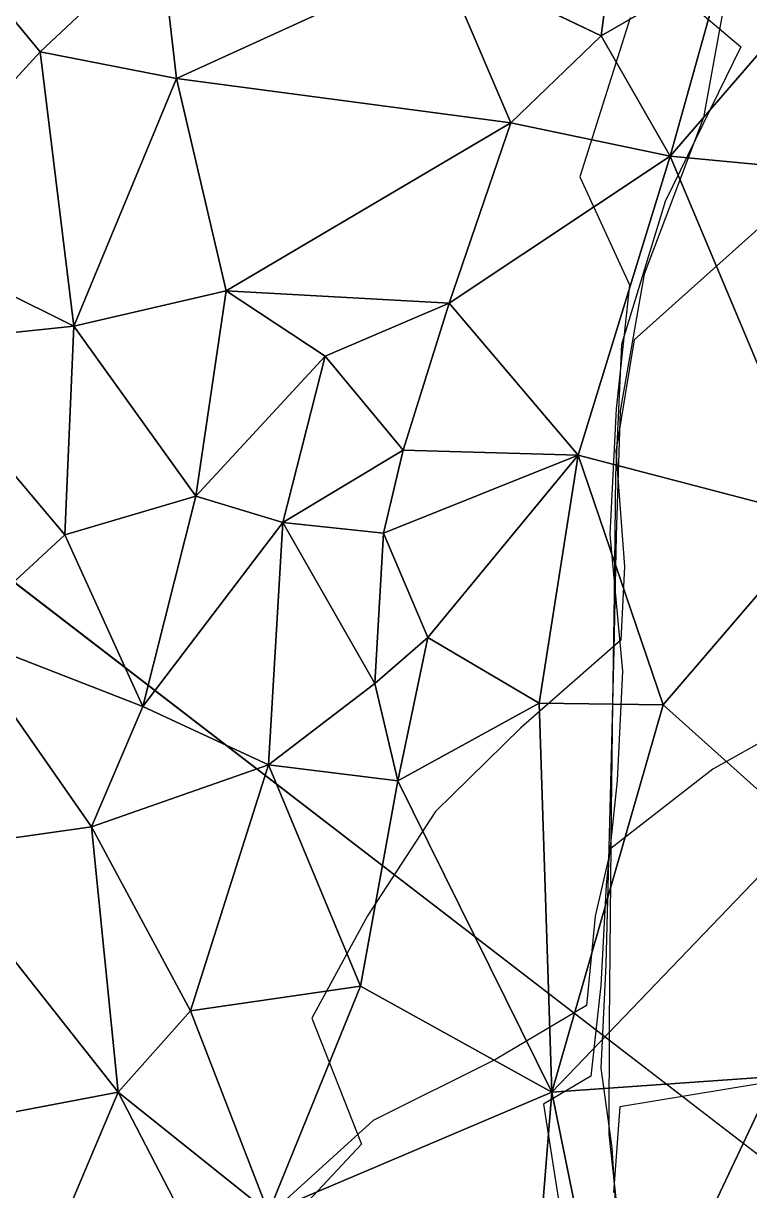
# Model space of a CAD drawing. Header units: metres. Extents: x -1474 to 1301, y -1635 to 1276.
# Drawn here: x -786 to -375, y -989 to -329 of the extents above; entities that cross this region are included whole.
import ezdxf

# ---------------------------------------------------------------- set-up
doc = ezdxf.new("R2010")
doc.units = ezdxf.units.M

msp = doc.modelspace()

# ---------------------------------------------------------------- linework, layer by layer
for p, q in [((-444, -217, -2376), (-459, -336, -2436)), ((-459, -336, -2436), (-444, -217, -2376)), ((-708, -281, -2334), (-776, -345, -2338)), ((-776, -345, -2338), (-708, -281, -2334)), ((-708, -281, -2334), (-699, -360, -2336)), ((-699, -360, -2336), (-708, -281, -2334)), ((-818, -294, -2340), (-776, -345, -2338)), ((-776, -345, -2338), (-818, -294, -2340)), ((-550, -292, -2364), (-699, -360, -2336)), ((-699, -360, -2336), (-550, -292, -2364)), ((-550, -292, -2364), (-510, -385, -2416)), ((-550, -292, -2364), (-459, -336, -2436)), ((-510, -385, -2416), (-550, -292, -2364)), ((-459, -336, -2436), (-550, -292, -2364)), ((-390, -296, -2436), (-459, -336, -2436)), ((-459, -336, -2436), (-390, -296, -2436)), ((-390, -296, -2436), (-420, -404, -2456)), ((-420, -404, -2456), (-390, -296, -2436)), ((-327, -296, -2428), (-420, -404, -2456)), ((-420, -404, -2456), (-327, -296, -2428)), ((-427.79285, -301.65442, -2500), (-380.07977, -342.0782, -2500)), ((-389.4768, -317.7848, -2500), (-401.25793, -382.13428, -2500)), ((-442.73334, -325.78558, -2500), (-471.13092, -415.60455, -2500)), ((-459, -336, -2436), (-510, -385, -2416)), ((-510, -385, -2416), (-459, -336, -2436)), ((-459, -336, -2436), (-420, -404, -2456)), ((-420, -404, -2456), (-459, -336, -2436)), ((-380.07977, -342.0782, -2500), (-422.9049, -429.58417, -2500)), ((-776, -345, -2338), (-868, -445, -2370)), ((-868, -445, -2370), (-776, -345, -2338)), ((-776, -345, -2338), (-757, -500, -2364)), ((-699, -360, -2336), (-776, -345, -2338)), ((-776, -345, -2338), (-699, -360, -2336)), ((-757, -500, -2364), (-776, -345, -2338)), ((-699, -360, -2336), (-757, -500, -2364)), ((-757, -500, -2364), (-699, -360, -2336)), ((-699, -360, -2336), (-671, -480, -2366)), ((-510, -385, -2416), (-699, -360, -2336)), ((-699, -360, -2336), (-510, -385, -2416)), ((-671, -480, -2366), (-699, -360, -2336)), ((-401.25793, -382.13428, -2500), (-434.73395, -470.57922, -2500)), ((-510, -385, -2416), (-671, -480, -2366)), ((-671, -480, -2366), (-510, -385, -2416)), ((-510, -385, -2416), (-545, -487, -2416)), ((-545, -487, -2416), (-510, -385, -2416)), ((-420, -404, -2456), (-510, -385, -2416)), ((-510, -385, -2416), (-420, -404, -2456)), ((-420, -404, -2456), (-545, -487, -2416)), ((-545, -487, -2416), (-420, -404, -2456)), ((-420, -404, -2456), (-472, -573, -2460)), ((-472, -573, -2460), (-420, -404, -2456)), ((-420, -404, -2456), (-334, -609, -2456)), ((-239, -421, -2434), (-420, -404, -2456)), ((-420, -404, -2456), (-239, -421, -2434)), ((-334, -609, -2456), (-420, -404, -2456)), ((-471.13092, -415.60455, -2500), (-443.01447, -476.5785, -2500)), ((-354, -981, -2500), (-1080, -422, -2500)), ((-354, -981, -2500), (-1078, -424, -2500)), ((-422.9049, -429.58417, -2500), (-447.5398, -510.31903, -2500)), ((-361.52124, -437.0144, -2500), (-440.36023, -507.8051, -2500)), ((-868, -445, -2370), (-757, -500, -2364)), ((-757, -500, -2364), (-868, -445, -2370)), ((-434.73395, -470.57922, -2500), (-448.27954, -547.8581, -2500)), ((-671, -480, -2366), (-757, -500, -2364)), ((-757, -500, -2364), (-671, -480, -2366)), ((-671, -480, -2366), (-688, -596, -2406)), ((-688, -596, -2406), (-671, -480, -2366)), ((-671, -480, -2366), (-615, -517, -2376)), ((-671, -480, -2366), (-545, -487, -2416)), ((-615, -517, -2376), (-671, -480, -2366)), ((-545, -487, -2416), (-671, -480, -2366)), ((-443.01447, -476.5785, -2500), (-450.64685, -546.69257, -2500)), ((-545, -487, -2416), (-615, -517, -2376)), ((-615, -517, -2376), (-545, -487, -2416)), ((-545, -487, -2416), (-571, -570, -2416)), ((-571, -570, -2416), (-545, -487, -2416)), ((-545, -487, -2416), (-472, -573, -2460)), ((-472, -573, -2460), (-545, -487, -2416)), ((-757, -500, -2364), (-853, -510, -2372)), ((-853, -510, -2372), (-757, -500, -2364)), ((-757, -500, -2364), (-762, -618, -2404)), ((-762, -618, -2404), (-757, -500, -2364)), ((-757, -500, -2364), (-688, -596, -2406)), ((-688, -596, -2406), (-757, -500, -2364)), ((-440.36023, -507.8051, -2500), (-450.71143, -570.7224, -2500)), ((-853, -510, -2372), (-762, -618, -2404)), ((-762, -618, -2404), (-853, -510, -2372)), ((-447.5398, -510.31903, -2500), (-450.94214, -584.0344, -2500)), ((-615, -517, -2376), (-688, -596, -2406)), ((-688, -596, -2406), (-615, -517, -2376)), ((-615, -517, -2376), (-639, -611, -2408)), ((-639, -611, -2408), (-615, -517, -2376)), ((-615, -517, -2376), (-571, -570, -2416)), ((-571, -570, -2416), (-615, -517, -2376)), ((-450.64685, -546.69257, -2500), (-454.15863, -617.8316, -2500)), ((-448.27954, -547.8581, -2500), (-450.6402, -618.3035, -2500)), ((-571, -570, -2416), (-639, -611, -2408)), ((-639, -611, -2408), (-571, -570, -2416)), ((-571, -570, -2416), (-582, -617, -2416)), ((-582, -617, -2416), (-571, -570, -2416)), ((-472, -573, -2460), (-582, -617, -2416)), ((-582, -617, -2416), (-472, -573, -2460)), ((-571, -570, -2416), (-472, -573, -2460)), ((-472, -573, -2460), (-571, -570, -2416)), ((-472, -573, -2460), (-557, -676, -2436)), ((-557, -676, -2436), (-472, -573, -2460)), ((-472, -573, -2460), (-494, -713, -2460)), ((-494, -713, -2460), (-472, -573, -2460)), ((-472, -573, -2460), (-424, -714, -2452)), ((-472, -573, -2460), (-334, -609, -2456)), ((-424, -714, -2452), (-472, -573, -2460)), ((-334, -609, -2456), (-472, -573, -2460)), ((-450.71143, -570.7224, -2500), (-445.79608, -635.90796, -2500)), ((-450.94214, -584.0344, -2500), (-451.77032, -651.35675, -2500)), ((-688, -596, -2406), (-762, -618, -2404)), ((-762, -618, -2404), (-688, -596, -2406)), ((-688, -596, -2406), (-718, -715, -2422)), ((-718, -715, -2422), (-688, -596, -2406)), ((-688, -596, -2406), (-639, -611, -2408)), ((-639, -611, -2408), (-688, -596, -2406)), ((-639, -611, -2408), (-718, -715, -2422)), ((-718, -715, -2422), (-639, -611, -2408)), ((-639, -611, -2408), (-647, -748, -2456)), ((-647, -748, -2456), (-639, -611, -2408)), ((-639, -611, -2408), (-587, -702, -2446)), ((-582, -617, -2416), (-639, -611, -2408)), ((-639, -611, -2408), (-582, -617, -2416)), ((-587, -702, -2446), (-639, -611, -2408)), ((-334, -609, -2456), (-424, -714, -2452)), ((-424, -714, -2452), (-334, -609, -2456)), ((-762, -618, -2404), (-823, -674, -2416)), ((-823, -674, -2416), (-762, -618, -2404)), ((-762, -618, -2404), (-718, -715, -2422)), ((-718, -715, -2422), (-762, -618, -2404)), ((-582, -617, -2416), (-587, -702, -2446)), ((-587, -702, -2446), (-582, -617, -2416)), ((-582, -617, -2416), (-557, -676, -2436)), ((-557, -676, -2436), (-582, -617, -2416)), ((-454.15863, -617.8316, -2500), (-447.05804, -695.0603, -2500)), ((-450.6402, -618.3035, -2500), (-451.9853, -682.8728, -2500)), ((-445.79608, -635.90796, -2500), (-447.9286, -677.462, -2500)), ((-451.77032, -651.35675, -2500), (-452.63043, -713.73157, -2500)), ((-823, -674, -2416), (-747, -783, -2408)), ((-823, -674, -2416), (-718, -715, -2422)), ((-747, -783, -2408), (-823, -674, -2416)), ((-718, -715, -2422), (-823, -674, -2416)), ((-557, -676, -2436), (-587, -702, -2446)), ((-587, -702, -2446), (-557, -676, -2436)), ((-557, -676, -2436), (-574, -757, -2446)), ((-574, -757, -2446), (-557, -676, -2436)), ((-557, -676, -2436), (-494, -713, -2460)), ((-494, -713, -2460), (-557, -676, -2436)), ((-447.9286, -677.462, -2500), (-504.43896, -727.0028, -2500)), ((-451.9853, -682.8728, -2500), (-453.43768, -743.4591, -2500)), ((-447.05804, -695.0603, -2500), (-450.03613, -756.7357, -2500)), ((-587, -702, -2446), (-647, -748, -2456)), ((-647, -748, -2456), (-587, -702, -2446)), ((-587, -702, -2446), (-574, -757, -2446)), ((-574, -757, -2446), (-587, -702, -2446)), ((-718, -715, -2422), (-747, -783, -2408)), ((-747, -783, -2408), (-718, -715, -2422)), ((-718, -715, -2422), (-647, -748, -2456)), ((-647, -748, -2456), (-718, -715, -2422)), ((-494, -713, -2460), (-574, -757, -2446)), ((-574, -757, -2446), (-494, -713, -2460)), ((-424, -714, -2452), (-494, -713, -2460)), ((-494, -713, -2460), (-487, -933, -2458)), ((-494, -713, -2460), (-424, -714, -2452)), ((-487, -933, -2458), (-494, -713, -2460)), ((-424, -714, -2452), (-487, -933, -2458)), ((-487, -933, -2458), (-424, -714, -2452)), ((-452.63043, -713.73157, -2500), (-453.38275, -773.649, -2500)), ((-424, -714, -2452), (-345, -785, -2460)), ((-345, -785, -2460), (-424, -714, -2452)), ((-335.0993, -716.285, -2500), (-395.93085, -750.33435, -2500)), ((-504.43896, -727.0028, -2500), (-552.6958, -774.37616, -2500)), ((-453.43768, -743.4591, -2500), (-454.90057, -802.2621, -2500)), ((-647, -748, -2456), (-747, -783, -2408)), ((-747, -783, -2408), (-647, -748, -2456)), ((-647, -748, -2456), (-691, -887, -2454)), ((-691, -887, -2454), (-647, -748, -2456)), ((-647, -748, -2456), (-595, -873, -2456)), ((-574, -757, -2446), (-647, -748, -2456)), ((-647, -748, -2456), (-574, -757, -2446)), ((-595, -873, -2456), (-647, -748, -2456)), ((-395.93085, -750.33435, -2500), (-453.58862, -795.15405, -2500)), ((-574, -757, -2446), (-595, -873, -2456)), ((-595, -873, -2456), (-574, -757, -2446)), ((-574, -757, -2446), (-487, -933, -2458)), ((-487, -933, -2458), (-574, -757, -2446)), ((-450.03613, -756.7357, -2500), (-456.13507, -815.75745, -2500)), ((-552.6958, -774.37616, -2500), (-591.073, -833.3493, -2500)), ((-453.38275, -773.649, -2500), (-454.05292, -833.1017, -2500)), ((-747, -783, -2408), (-840, -796, -2404)), ((-840, -796, -2404), (-747, -783, -2408)), ((-747, -783, -2408), (-732, -933, -2450)), ((-747, -783, -2408), (-691, -887, -2454)), ((-732, -933, -2450), (-747, -783, -2408)), ((-691, -887, -2454), (-747, -783, -2408)), ((-345, -785, -2460), (-487, -933, -2458)), ((-487, -933, -2458), (-345, -785, -2460)), ((-840, -796, -2404), (-732, -933, -2450)), ((-732, -933, -2450), (-840, -796, -2404)), ((-453.58862, -795.15405, -2500), (-462.49615, -833.45575, -2500)), ((-454.90057, -802.2621, -2500), (-456.35785, -860.74133, -2500)), ((-456.13507, -815.75745, -2500), (-459.15747, -872.6318, -2500)), ((-591.073, -833.3493, -2500), (-622.52783, -891.1726, -2500)), ((-462.49615, -833.45575, -2500), (-467.3601, -883.8999, -2500)), ((-454.05292, -833.1017, -2500), (-454.6219, -893.7541, -2500)), ((-456.35785, -860.74133, -2500), (-459.31006, -919.4369, -2500)), ((-595, -873, -2456), (-691, -887, -2454)), ((-691, -887, -2454), (-595, -873, -2456)), ((-595, -873, -2456), (-647, -1001, -2436)), ((-647, -1001, -2436), (-595, -873, -2456)), ((-595, -873, -2456), (-487, -933, -2458)), ((-487, -933, -2458), (-595, -873, -2456)), ((-459.15747, -872.6318, -2500), (-464.9624, -923.89197, -2500)), ((-467.3601, -883.8999, -2500), (-518.8402, -914.52795, -2500)), ((-691, -887, -2454), (-732, -933, -2450)), ((-732, -933, -2450), (-691, -887, -2454)), ((-691, -887, -2454), (-647, -1001, -2436)), ((-647, -1001, -2436), (-691, -887, -2454)), ((-622.52783, -891.1726, -2500), (-594.5345, -962.365, -2500)), ((-454.6219, -893.7541, -2500), (-454.6989, -956.57275, -2500)), ((-518.8402, -914.52795, -2500), (-587.88965, -948.9761, -2500)), ((-459.31006, -919.4369, -2500), (-452.92963, -964.3872, -2500)), ((-464.9624, -923.89197, -2500), (-491.6886, -939.6786, -2500)), ((-361, -924, -2442), (-487, -933, -2458)), ((-487, -933, -2458), (-361, -924, -2442)), ((-361, -924, -2442), (-450, -1113, -2426)), ((-450, -1113, -2426), (-361, -924, -2442)), ((-368.6895, -928.0536, -2500), (-448.42328, -941.2407, -2500)), ((-732, -933, -2450), (-890, -963, -2406)), ((-890, -963, -2406), (-732, -933, -2450)), ((-732, -933, -2450), (-791, -1073, -2408)), ((-791, -1073, -2408), (-732, -933, -2450)), ((-732, -933, -2450), (-693, -1008, -2436)), ((-732, -933, -2450), (-647, -1001, -2436)), ((-693, -1008, -2436), (-732, -933, -2450)), ((-647, -1001, -2436), (-732, -933, -2450)), ((-487, -933, -2458), (-647, -1001, -2436)), ((-647, -1001, -2436), (-487, -933, -2458)), ((-487, -933, -2458), (-499, -1083, -2428)), ((-499, -1083, -2428), (-487, -933, -2458)), ((-487, -933, -2458), (-450, -1113, -2426)), ((-450, -1113, -2426), (-487, -933, -2458)), ((-491.6886, -939.6786, -2500), (-478.65833, -1021.487, -2500)), ((-448.42328, -941.2407, -2500), (-452.04846, -989.5566, -2500)), ((-587.88965, -948.9761, -2500), (-641.07336, -997.2229, -2500)), ((-454.6989, -956.57275, -2500), (-448.42645, -1015.232, -2500)), ((-594.5345, -962.365, -2500), (-652.83203, -1024.6304, -2500)), ((-452.92963, -964.3872, -2500), (-449.23438, -1024.0426, -2500))]:
    msp.add_line(p, q)

doc.saveas('drawing.dxf')
